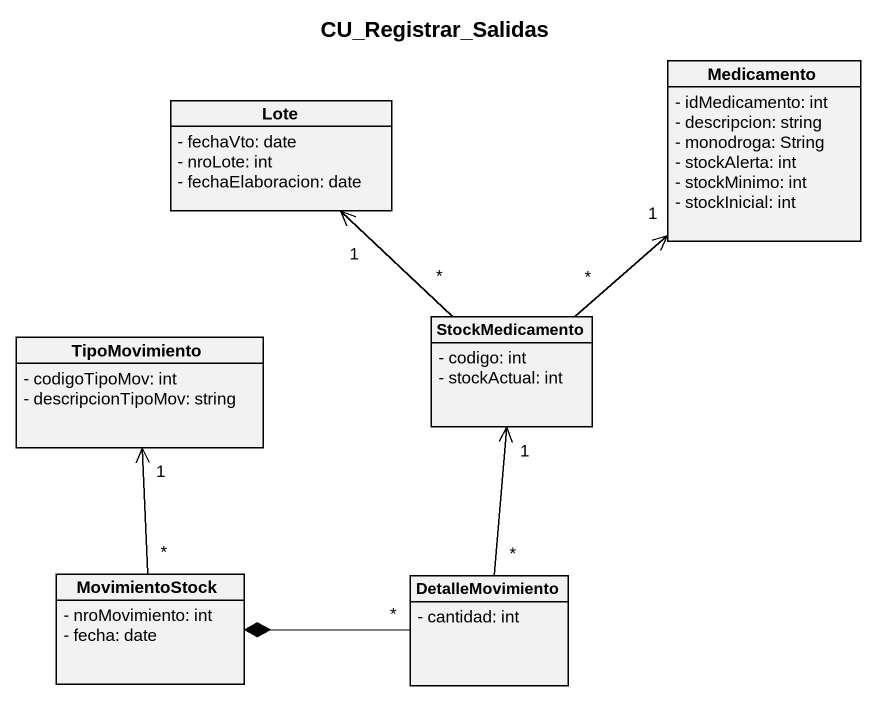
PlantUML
@startuml
title CU_Registrar_Salidas
hide circle
hide empty members
skinparam classAttributeIconSize 0
class Lote {
  - fechaVto: date
  - nroLote: int
  - fechaElaboracion: date
}
class Medicamento {
  - idMedicamento: int
  - descripcion: string
  - monodroga: String
  - stockAlerta: int
  - stockMinimo: int
  - stockInicial: int
}
class TipoMovimiento {
  - codigoTipoMov: int
  - descripcionTipoMov: string
}
class StockMedicamento {
  - codigo: int
  - stockActual: int
}
class MovimientoStock {
  - nroMovimiento: int
  - fecha: date
}
class DetalleMovimiento {
  - cantidad: int
}
StockMedicamento "*" -up-> "1" Lote
StockMedicamento "*" -up-> "1" Medicamento
MovimientoStock "*" -up-> "1" TipoMovimiento
DetalleMovimiento "*" -up-> "1" StockMedicamento
DetalleMovimiento "*" -left-* MovimientoStock
@enduml
